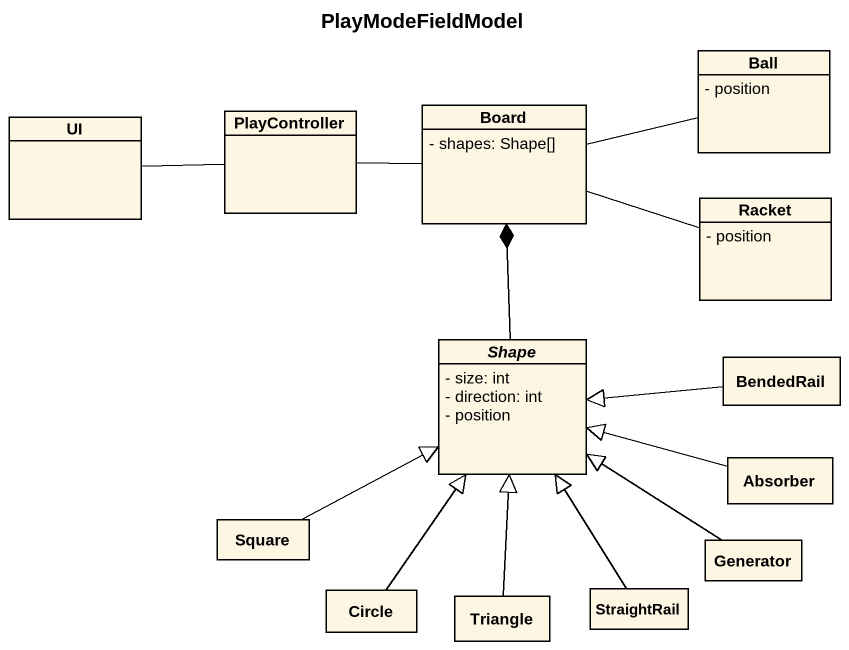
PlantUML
@startuml
title PlayModeFieldModel
hide circle
hide empty members
skinparam classAttributeIconSize 0
class Ball {
  - position
}
class UI
class PlayController
class Board {
  - shapes: Shape[]
}
class Racket {
  - position
}
abstract class Shape {
  - size: int
  - direction: int
  - position
}
class BendedRail
class Absorber
class Square
class "Circle" as Circle_
class Triangle
class StraightRail
class Generator
Ball -left- Board
PlayController -left- UI
PlayController -right- Board
Racket -left- Board
Shape -up-* Board
BendedRail -left-|> Shape
Absorber -left-|> Shape
Square -right-|> Shape
Circle_ -up-|> Shape
Triangle -up-|> Shape
StraightRail -up-|> Shape
Generator -up-|> Shape
@enduml
